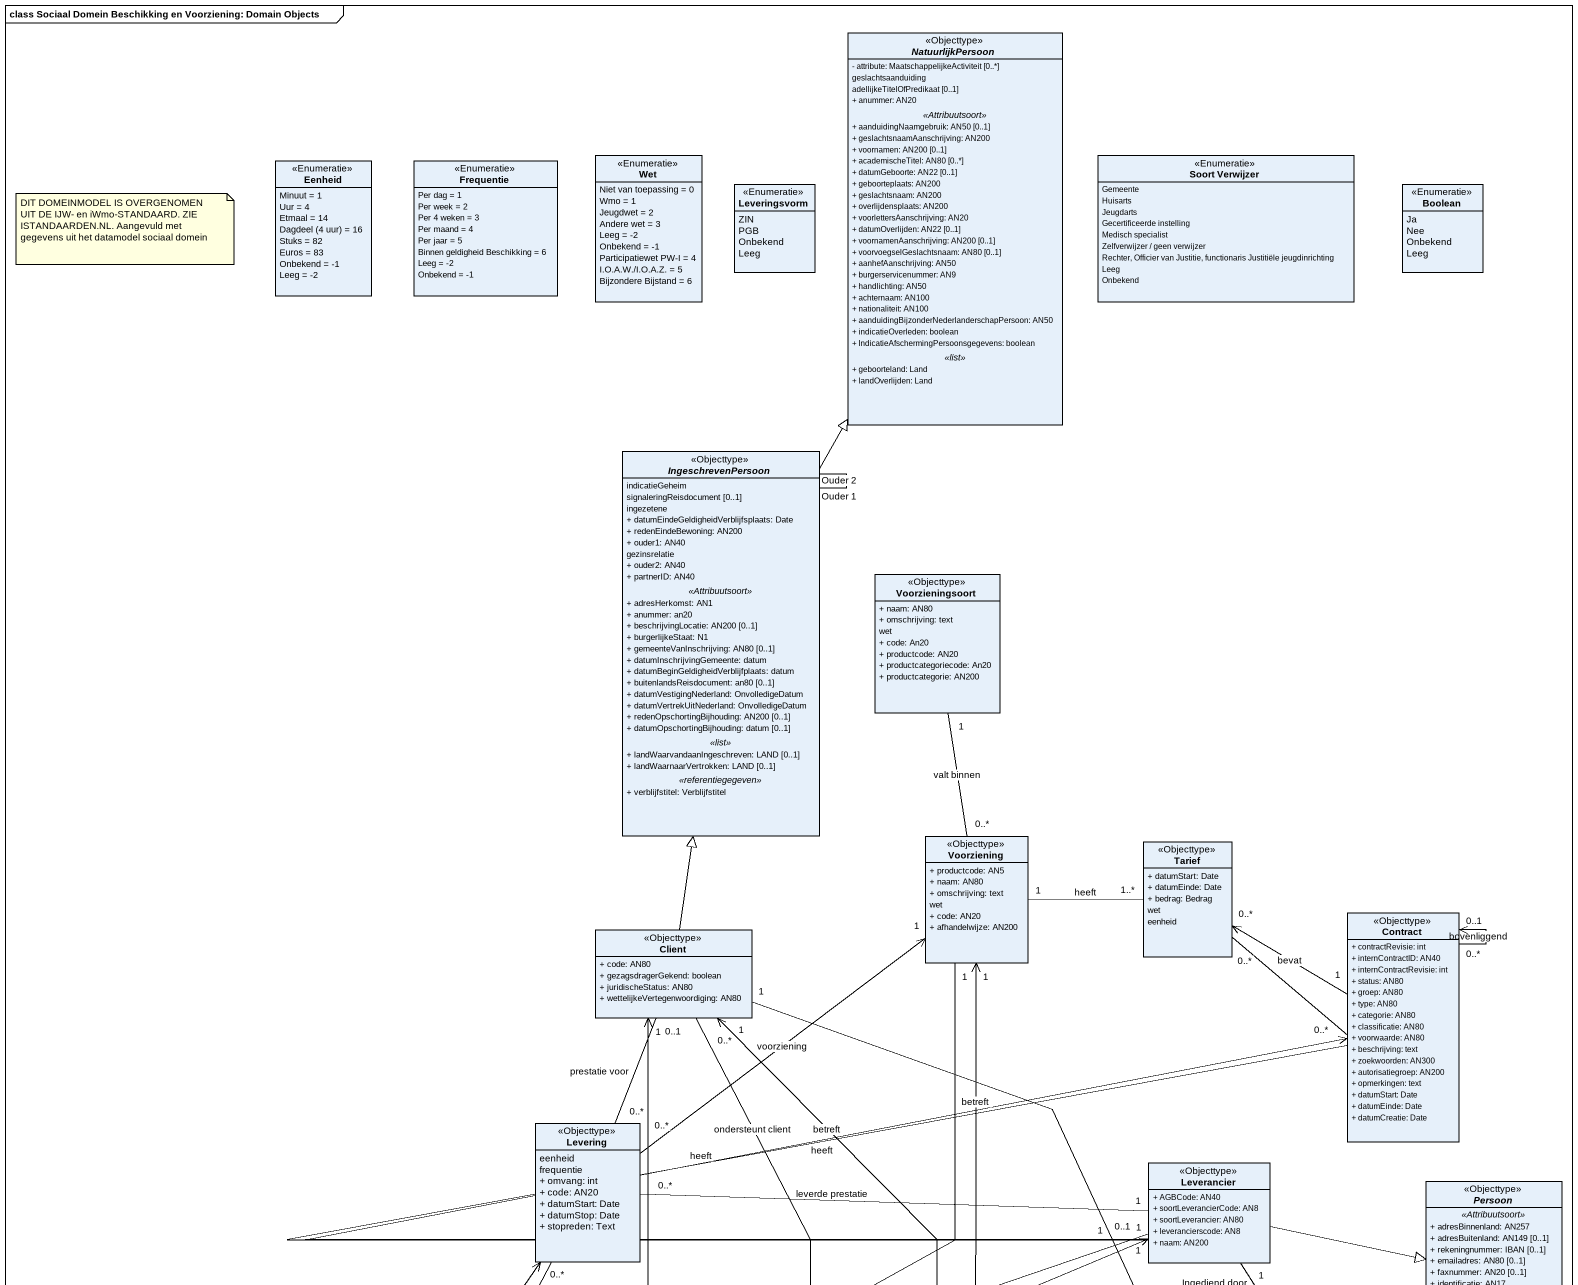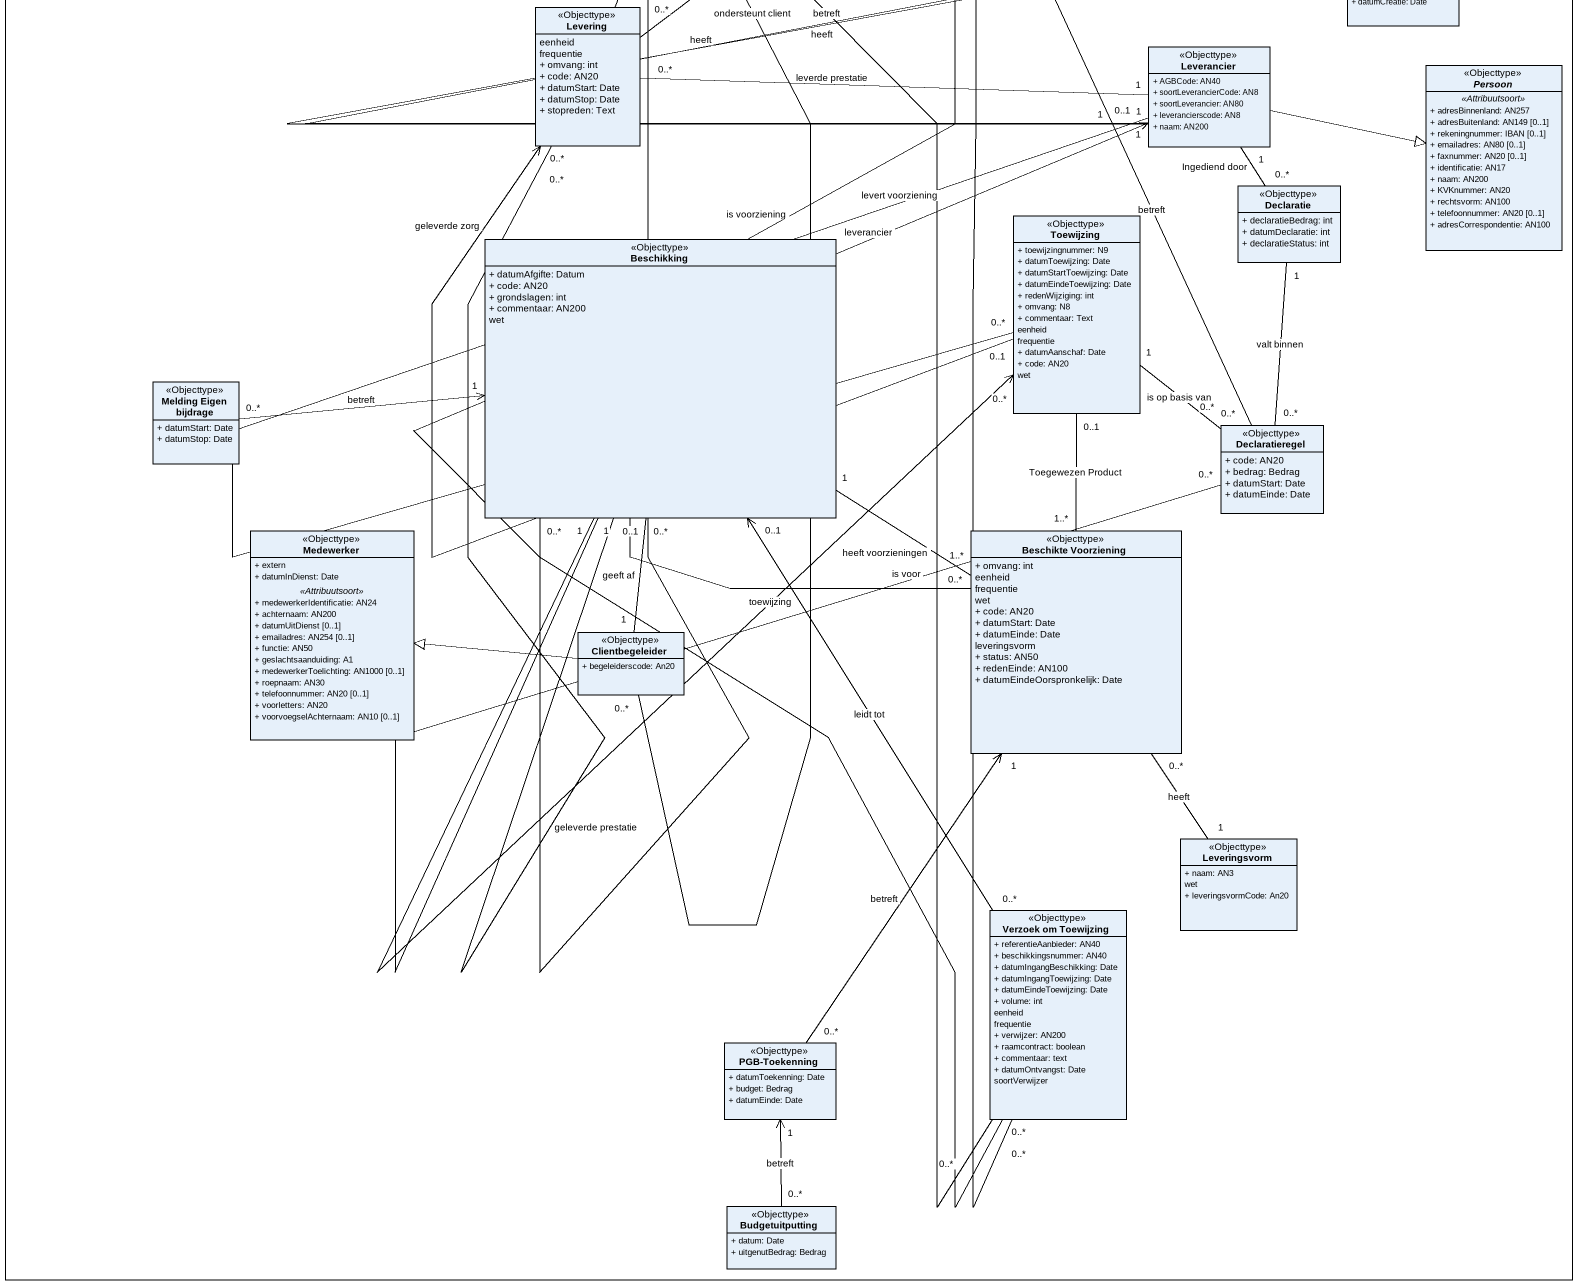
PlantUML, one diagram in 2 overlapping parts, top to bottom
@startuml
mainframe class Sociaal Domein Beschikking en Voorziening: Domain Objects
hide circle
hide empty members
skinparam classAttributeIconSize 0
abstract class NatuurlijkPersoon <<Objecttype>> {
  - attribute: MaatschappelijkeActiviteit [0..*]
  geslachtsaanduiding
  adellijkeTitelOfPredikaat [0..1]
  + anummer: AN20
  .. <<Attribuutsoort>> ..
  + aanduidingNaamgebruik: AN50 [0..1]
  + geslachtsnaamAanschrijving: AN200
  + voornamen: AN200 [0..1]
  + academischeTitel: AN80 [0..*]
  + datumGeboorte: AN22 [0..1]
  + geboorteplaats: AN200
  + geslachtsnaam: AN200
  + overlijdensplaats: AN200
  + voorlettersAanschrijving: AN20
  + datumOverlijden: AN22 [0..1]
  + voornamenAanschrijving: AN200 [0..1]
  + voorvoegselGeslachtsnaam: AN80 [0..1]
  + aanhefAanschrijving: AN50
  + burgerservicenummer: AN9
  + handlichting: AN50
  + achternaam: AN100
  + nationaliteit: AN100
  + aanduidingBijzonderNederlanderschapPersoon: AN50
  + indicatieOverleden: boolean
  + IndicatieAfschermingPersoonsgegevens: boolean
  .. <<list>> ..
  + geboorteland: Land
  + landOverlijden: Land
}
enum Eenheid <<Enumeratie>> {
  Minuut = 1
  Uur = 4
  Etmaal = 14
  {field} Dagdeel (4 uur) = 16
  Stuks = 82
  Euros = 83
  Onbekend = -1
  Leeg = -2
}
enum Frequentie <<Enumeratie>> {
  Per dag = 1
  Per week = 2
  Per 4 weken = 3
  Per maand = 4
  Per jaar = 5
  Binnen geldigheid Beschikking = 6
  Leeg = -2
  Onbekend = -1
}
enum Wet <<Enumeratie>> {
  Niet van toepassing = 0
  Wmo = 1
  Jeugdwet = 2
  Andere wet = 3
  Leeg = -2
  Onbekend = -1
  Participatiewet PW-I = 4
  I.O.A.W./I.O.A.Z. = 5
  Bijzondere Bijstand = 6
}
enum "Soort Verwijzer" as Soort_Verwijzer <<Enumeratie>> {
  Gemeente
  Huisarts
  Jeugdarts
  Gecertificeerde instelling
  Medisch specialist
  Zelfverwijzer / geen verwijzer
  Rechter, Officier van Justitie, functionaris Justitiële jeugdinrichting
  Leeg
  Onbekend
}
enum Leveringsvorm <<Enumeratie>> {
  ZIN
  PGB
  Onbekend
  Leeg
}
enum Boolean <<Enumeratie>> {
  Ja
  Nee
  Onbekend
  Leeg
}
abstract class IngeschrevenPersoon <<Objecttype>> {
  indicatieGeheim
  signaleringReisdocument [0..1]
  ingezetene
  + datumEindeGeldigheidVerblijfsplaats: Date
  + redenEindeBewoning: AN200
  + ouder1: AN40
  gezinsrelatie
  + ouder2: AN40
  + partnerID: AN40
  .. <<Attribuutsoort>> ..
  + adresHerkomst: AN1
  + anummer: an20
  + beschrijvingLocatie: AN200 [0..1]
  + burgerlijkeStaat: N1
  + gemeenteVanInschrijving: AN80 [0..1]
  + datumInschrijvingGemeente: datum
  + datumBeginGeldigheidVerblijfplaats: datum
  + buitenlandsReisdocument: an80 [0..1]
  + datumVestigingNederland: OnvolledigeDatum
  + datumVertrekUitNederland: OnvolledigeDatum
  + redenOpschortingBijhouding: AN200 [0..1]
  + datumOpschortingBijhouding: datum [0..1]
  .. <<list>> ..
  + landWaarvandaanIngeschreven: LAND [0..1]
  + landWaarnaarVertrokken: LAND [0..1]
  .. <<referentiegegeven>> ..
  + verblijfstitel: Verblijfstitel
}
class Voorzieningsoort <<Objecttype>> {
  + naam: AN80
  + omschrijving: text
  wet
  + code: An20
  + productcode: AN20
  + productcategoriecode: An20
  + productcategorie: AN200
}
class Voorziening <<Objecttype>> {
  + productcode: AN5
  + naam: AN80
  + omschrijving: text
  wet
  + code: AN20
  + afhandelwijze: AN200
}
class Tarief <<Objecttype>> {
  + datumStart: Date
  + datumEinde: Date
  + bedrag: Bedrag
  wet
  eenheid
}
class Client <<Objecttype>> {
  + code: AN80
  + gezagsdragerGekend: boolean
  + juridischeStatus: AN80
  + wettelijkeVertegenwoordiging: AN80
}
class Contract <<Objecttype>> {
  + contractRevisie: int
  + internContractID: AN40
  + internContractRevisie: int
  + status: AN80
  + groep: AN80
  + type: AN80
  + categorie: AN80
  + classificatie: AN80
  + voorwaarde: AN80
  + beschrijving: text
  + zoekwoorden: AN300
  + autorisatiegroep: AN200
  + opmerkingen: text
  + datumStart: Date
  + datumEinde: Date
  + datumCreatie: Date
}
class Levering <<Objecttype>> {
  eenheid
  frequentie
  + omvang: int
  + code: AN20
  + datumStart: Date
  + datumStop: Date
  + stopreden: Text
}
class Leverancier <<Objecttype>> {
  + AGBCode: AN40
  + soortLeverancierCode: AN8
  + soortLeverancier: AN80
  + leverancierscode: AN8
  + naam: AN200
}
abstract class Persoon <<Objecttype>> {
  .. <<Attribuutsoort>> ..
  + adresBinnenland: AN257
  + adresBuitenland: AN149 [0..1]
  + rekeningnummer: IBAN [0..1]
  + emailadres: AN80 [0..1]
  + faxnummer: AN20 [0..1]
  + identificatie: AN17
  + naam: AN200
  + KVKnummer: AN20
  + rechtsvorm: AN100
  + telefoonnummer: AN20 [0..1]
  + adresCorrespondentie: AN100
}
class Declaratie <<Objecttype>> {
  + declaratieBedrag: int
  + datumDeclaratie: int
  + declaratieStatus: int
}
class Toewijzing <<Objecttype>> {
  + toewijzingnummer: N9
  + datumToewijzing: Date
  + datumStartToewijzing: Date
  + datumEindeToewijzing: Date
  + redenWijziging: int
  + omvang: N8
  + commentaar: Text
  eenheid
  frequentie
  + datumAanschaf: Date
  + code: AN20
  wet
}
class Beschikking <<Objecttype>> {
  + datumAfgifte: Datum
  + code: AN20
  + grondslagen: int
  + commentaar: AN200
  wet
}
class "Melding Eigen bijdrage" as Melding_Eigen_bijdrage <<Objecttype>> {
  + datumStart: Date
  + datumStop: Date
}
class Declaratieregel <<Objecttype>> {
  + code: AN20
  + bedrag: Bedrag
  + datumStart: Date
  + datumEinde: Date
}
class Medewerker <<Objecttype>> {
  + extern
  + datumInDienst: Date
  .. <<Attribuutsoort>> ..
  + medewerkerIdentificatie: AN24
  + achternaam: AN200
  + datumUitDienst [0..1]
  + emailadres: AN254 [0..1]
  + functie: AN50
  + geslachtsaanduiding: A1
  + medewerkerToelichting: AN1000 [0..1]
  + roepnaam: AN30
  + telefoonnummer: AN20 [0..1]
  + voorletters: AN20
  + voorvoegselAchternaam: AN10 [0..1]
}
class "Beschikte Voorziening" as Beschikte_Voorziening <<Objecttype>> {
  + omvang: int
  eenheid
  frequentie
  wet
  + code: AN20
  + datumStart: Date
  + datumEinde: Date
  leveringsvorm
  + status: AN50
  + redenEinde: AN100
  + datumEindeOorspronkelijk: Date
}
class Clientbegeleider <<Objecttype>> {
  + begeleiderscode: An20
}
class "Leveringsvorm" as Leveringsvorm_2 <<Objecttype>> {
  + naam: AN3
  wet
  + leveringsvormCode: An20
}
class "Verzoek om Toewijzing" as Verzoek_om_Toewijzing <<Objecttype>> {
  + referentieAanbieder: AN40
  + beschikkingsnummer: AN40
  + datumIngangBeschikking: Date
  + datumIngangToewijzing: Date
  + datumEindeToewijzing: Date
  + volume: int
  eenheid
  frequentie
  + verwijzer: AN200
  + raamcontract: boolean
  + commentaar: text
  + datumOntvangst: Date
  soortVerwijzer
}
class "PGB-Toekenning" as PGB_Toekenning <<Objecttype>> {
  + datumToekenning: Date
  + budget: Bedrag
  + datumEinde: Date
}
class Budgetuitputting <<Objecttype>> {
  + datum: Date
  + uitgenutBedrag: Bedrag
}
IngeschrevenPersoon -up-|> NatuurlijkPersoon
IngeschrevenPersoon -- IngeschrevenPersoon : Ouder 1
IngeschrevenPersoon -- IngeschrevenPersoon : Ouder 2
Voorziening "0..*" -up- "1" Voorzieningsoort : valt binnen
Voorziening "1" -right- "1..*" Tarief : heeft
Tarief "0..*" -- "1" Leverancier : heeft
Client -up-|> IngeschrevenPersoon
Contract "1" -left-> "0..*" Tarief : bevat
Contract "0..*" --> "0..1" Contract : bovenliggend
Levering "0..*" -up-> "1" Voorziening : voorziening
Levering "0..*" -up- "0..1" Client : prestatie voor
Levering "0..*" <-right- "0..1" Toewijzing : geleverde zorg
Levering "0..*" -- "0..1" Beschikking : geleverde prestatie
Leverancier "1" -up-> "0..*" Contract : heeft
Leverancier "1" -left- "0..*" Levering : leverde prestatie
Leverancier -right-|> Persoon
Declaratie "0..*" -up- "1" Leverancier : Ingediend door
Toewijzing "0..*" -up- "0..1" Leverancier : levert voorziening
Toewijzing "1" -- "0..*" Declaratieregel : is op basis van
Beschikking "0..*" -up-> "1" Client
Beschikking "1" -right-> "0..*" Toewijzing : toewijzing
Beschikking "1" -- "1..*" Beschikte_Voorziening : heeft voorzieningen
Melding_Eigen_bijdrage "0..*" -right-> "1" Beschikking : betreft
Declaratieregel "0..*" -up- "1" Client : betreft
Declaratieregel "0..*" -up- "1" Declaratie : valt binnen
Declaratieregel "0..*" -left- "1" Beschikking : is voor
Beschikte_Voorziening "0..*" -up- "1" Voorziening : is voorziening
Beschikte_Voorziening "1..*" -up- "0..1" Toewijzing : Toegewezen Product
Beschikte_Voorziening "0..*" -- "1" Leveringsvorm_2 : heeft
Clientbegeleider "0..*" -up- "0..*" Client : ondersteunt client
Clientbegeleider "1" -up- "0..*" Beschikking : geeft af
Clientbegeleider -left-|> Medewerker
Verzoek_om_Toewijzing "0..*" -up-> "1" Voorziening : betreft
Verzoek_om_Toewijzing "0..*" -up-> "1" Client : betreft
Verzoek_om_Toewijzing "0..*" -up-> "1" Leverancier : leverancier
Verzoek_om_Toewijzing "0..*" -up-> "0..1" Beschikking : leidt tot
PGB_Toekenning "0..*" -up-> "1" Beschikte_Voorziening : betreft
PGB_Toekenning "1" <-- "0..*" Budgetuitputting : betreft
note as N1
  DIT DOMEINMODEL IS OVERGENOMEN UIT DE IJW- en iWmo-STANDAARD. ZIE ISTANDAARDEN.NL. Aangevuld met gegevens uit het datamodel sociaal domein
end note
@enduml
